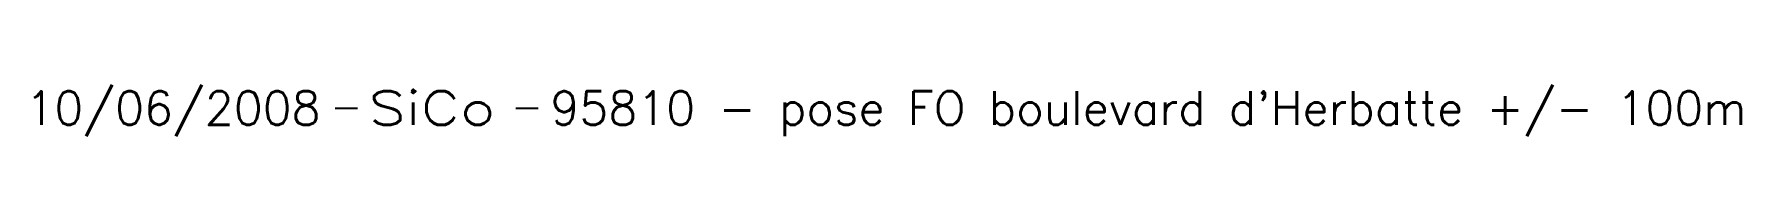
# Model space of a CAD drawing. Extents: x 185000 to 186000, y 128260 to 128974.
# Drawn here: x 185010.99 to 185048.92, y 128760.41 to 128761.55 of the extents above; entities that cross this region are included whole.
import ezdxf
from ezdxf.enums import TextEntityAlignment as Align

# ---------------------------------------------------------------- set-up
doc = ezdxf.new("R2010")
doc.units = 0
doc.layers.get('0').update_dxf_attribs({"linetype": 'CONTINUOUS'})
doc.layers.add('O_910', color=7, linetype='CONTINUOUS', plot=False)
doc.styles.get("Standard").update_dxf_attribs({"font": 'romans.shx', "width": 0.85})

# ---------------------------------------------------------------- blocks, each defined once
blk = doc.blocks.new('GIS_MODF')
at = {"color": 0, "linetype": 'Continuous', "flags": 128}
for points in [[(-2.257, -0.012), (-1.757, -0.012)], [(1.758, -0.012), (2.258, -0.012)]]:
    blk.add_lwpolyline(points, dxfattribs=at)
at = {"color": 0, "linetype": 'Continuous'}
blk.add_attdef('DATE', text='', height=0.75, dxfattribs=at).set_placement((-2.583, -0.387), align=Align.RIGHT)
at = {"color": 0, "linetype": 'Continuous', "width": 3.590909}
blk.add_attdef('USER', text='', height=0.75, dxfattribs=at).set_placement((-1.516, -0.387), (1.306, -0.387), align=Align.FIT)
at = {"color": 0, "linetype": 'Continuous'}
blk.add_attdef('DESC', (2.528, -0.387), '', height=0.75, dxfattribs=at)

msp = doc.modelspace()

# ---------------------------------------------------------------- block references
at = {"layer": 'O_910'}
ref = msp.add_blockref('GIS_MODF', (185019.937, 128761.046), dxfattribs=at)
ref.add_attrib('DATE', '10/06/2008', dxfattribs={"layer": '0', "color": 0, "linetype": 'Continuous', "height": 0.75}).set_placement((185017.355, 128760.659), align=Align.RIGHT)
ref.add_attrib('USER', 'SiCo', dxfattribs={"layer": '0', "color": 0, "linetype": 'Continuous', "height": 0.75, "width": 1.215385}).set_placement((185018.421, 128760.659), (185021.243, 128760.659), align=Align.FIT)
ref.add_attrib('DESC', "95810 - pose FO boulevard d'Herbatte +/- 100m", (185022.465, 128760.659), dxfattribs={"layer": '0', "color": 0, "linetype": 'Continuous', "height": 0.75})

doc.saveas('drawing.dxf')
